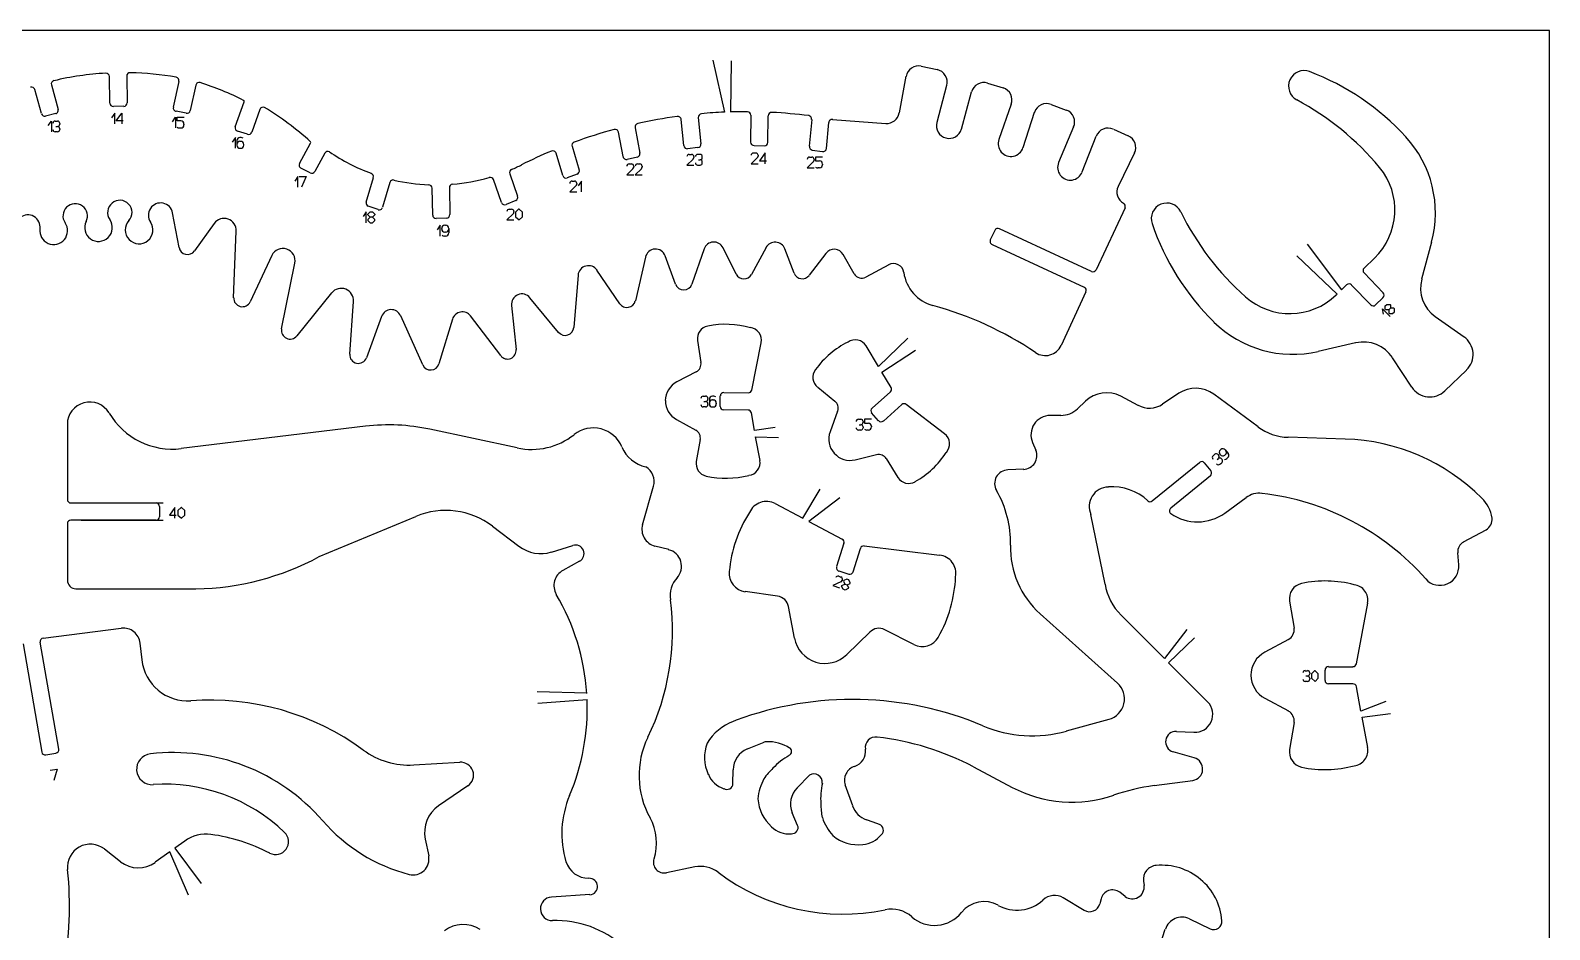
# Model space of a CAD drawing. Extents: x 10768 to 11056, y 562 to 791.
# Drawn here: x 10906.9 to 11056.1, y 703 to 791.3 of the extents above; entities that cross this region are included whole.
import ezdxf

# ---------------------------------------------------------------- set-up
doc = ezdxf.new("R2010")
doc.units = 0
doc.layers.add('CYAN', color=4, linetype='CONTINUOUS')

msp = doc.modelspace()

# ---------------------------------------------------------------- linework, layer by layer
at = {"layer": 'CYAN'}
for p, q in [((11056.1, 791.31), (10767.86, 791.31)), ((11056.1, 562.41), (11056.1, 791.31)), ((10973.96, 788.38), (10975.08, 783.27)), ((10975.75, 788.33), (10975.68, 783.29)), ((10994.41, 787.8), (10995.97, 787.46)), ((10914.75, 784.17), (10914.7, 786.78)), ((10916.4, 786.81), (10916.45, 784.2)), ((10920.98, 783.78), (10921.54, 786.3)), ((10992.26, 783.2), (10992.92, 786.8)), ((11000.92, 786.14), (11002.45, 785.66)), ((10908.03, 783.13), (10907.37, 785.49)), ((10909, 785.95), (10909.67, 783.55)), ((10923.19, 785.93), (10922.64, 783.43)), ((10996.9, 785.91), (10995.94, 782.26)), ((10998.36, 781.62), (10999.35, 785.27)), ((10909.43, 783.13), (10908.44, 782.89)), ((10915.22, 783.18), (10914.92, 782.73)), ((10916.11, 783.85), (10915.09, 783.84)), ((10915.22, 782.12), (10915.22, 783.18)), ((10915.38, 782.42), (10915.91, 783.18)), ((10915.91, 783.18), (10915.91, 782.12)), ((10922.25, 783.17), (10921.25, 783.37)), ((10927.06, 781.84), (10927.93, 784.3)), ((10929.47, 783.54), (10928.68, 781.32)), ((11003.25, 784.05), (11002.02, 780.6)), ((11004.4, 779.79), (11005.53, 783.26)), ((11007.16, 784.04), (11008.65, 783.48)), ((10908.69, 781.95), (10909, 782.4)), ((10909, 782.4), (10909, 781.34)), ((10909.38, 782.4), (10909.6, 782.4)), ((10909.45, 781.87), (10909.6, 781.87)), ((10909.83, 782.17), (10909.83, 782.1)), ((10909.83, 781.64), (10909.83, 781.57)), ((10916.06, 782.42), (10915.38, 782.42)), ((10920.89, 782.34), (10921.19, 782.79)), ((10921.19, 782.79), (10921.19, 781.73)), ((10921.34, 782.41), (10921.34, 782.79)), ((10921.34, 782.79), (10922.03, 782.79)), ((10921.72, 782.41), (10921.34, 782.41)), ((10921.57, 781.73), (10921.72, 781.73)), ((10922.03, 782.03), (10922.03, 782.11)), ((10966.31, 781.75), (10966.79, 779.26)), ((10971.1, 779.99), (10970.84, 782.54)), ((10972.52, 782.75), (10972.78, 780.16)), ((10977.68, 782.97), (10977.66, 780.33)), ((10979.36, 780.3), (10979.37, 782.91)), ((10983.65, 782.56), (10983.42, 779.92)), ((10985.1, 779.71), (10985.32, 782.27)), ((10985.71, 782.57), (10990.94, 782.17)), ((11009.37, 781.82), (11007.89, 778.34)), ((10909.6, 781.34), (10909.38, 781.34)), ((10927.07, 780.79), (10926.76, 780.33)), ((10927.07, 779.73), (10927.07, 780.79)), ((10927.22, 780.48), (10927.22, 780.03)), ((10928.26, 781.1), (10927.29, 781.4)), ((10927.64, 780.79), (10927.52, 780.79)), ((10927.6, 780.41), (10927.52, 780.41)), ((10933.37, 778.24), (10934.46, 780.24)), ((10965.13, 778.91), (10964.67, 781.31)), ((11010.21, 777.4), (11011.59, 780.92)), ((11013.27, 781.6), (11014.72, 780.96)), ((10927.52, 779.73), (10927.6, 779.73)), ((10927.9, 780.03), (10927.9, 780.11)), ((10935.85, 779.25), (10934.87, 777.45)), ((10959.22, 777.04), (10958.56, 779.24)), ((10960.13, 779.92), (10960.83, 777.59)), ((10966.54, 778.86), (10965.54, 778.64)), ((10972, 778.66), (10971.4, 778.07)), ((10972.47, 779.79), (10971.47, 779.68)), ((10971.62, 779.13), (10971.86, 779.13)), ((10972.08, 778.91), (10972.08, 778.83)), ((10972.69, 779.13), (10972.45, 779.13)), ((10972.91, 778.83), (10972.91, 778.91)), ((10978.3, 778.79), (10977.71, 778.21)), ((10977.93, 779.27), (10978.17, 779.27)), ((10978, 780), (10979.02, 779.97)), ((10978.39, 779.04), (10978.39, 778.96)), ((10979.07, 779.27), (10978.54, 778.51)), ((10979.07, 778.21), (10979.07, 779.27)), ((10983.44, 778.86), (10983.66, 778.86)), ((10983.71, 779.55), (10984.71, 779.4)), ((10983.88, 778.64), (10983.88, 778.56)), ((10984.71, 778.86), (10984.04, 778.86)), ((10984.04, 778.86), (10984.04, 778.48)), ((11015.33, 779.27), (11013.74, 775.98)), ((10934.42, 777.31), (10933.51, 777.77)), ((10954, 777.22), (10954.78, 775.03)), ((10960.62, 777.18), (10959.66, 776.82)), ((10966.1, 777.71), (10965.5, 777.13)), ((10965.72, 778.19), (10965.95, 778.19)), ((10966.18, 777.96), (10966.18, 777.89)), ((10966.93, 777.71), (10966.33, 777.13)), ((10966.56, 778.19), (10966.78, 778.19)), ((10967.01, 777.96), (10967.01, 777.89)), ((10971.4, 778.07), (10972.08, 778.07)), ((10972.45, 778.07), (10972.69, 778.07)), ((10972.54, 778.6), (10972.69, 778.6)), ((10972.91, 778.3), (10972.91, 778.37)), ((10977.71, 778.21), (10978.39, 778.21)), ((10978.54, 778.51), (10979.22, 778.51)), ((10983.81, 778.39), (10983.2, 777.8)), ((10983.2, 777.8), (10983.88, 777.8)), ((10984.04, 778.48), (10984.43, 778.48)), ((10984.43, 777.8), (10984.27, 777.8)), ((10984.71, 778.18), (10984.71, 778.11)), ((10933.19, 776.96), (10932.89, 776.51)), ((10933.19, 775.9), (10933.19, 776.96)), ((10933.34, 776.96), (10934.03, 776.96)), ((10934.03, 776.96), (10933.57, 775.9)), ((10939.9, 774.45), (10940.62, 776.86)), ((10942.24, 776.37), (10941.51, 773.93)), ((10946.44, 773.17), (10946.38, 775.82)), ((10948.08, 775.85), (10948.13, 773.22)), ((10953.2, 774.39), (10952.4, 776.65)), ((10960.51, 776.03), (10959.9, 775.45)), ((10960.13, 776.51), (10960.36, 776.51)), ((10960.59, 776.28), (10960.59, 776.21)), ((10961.04, 776.51), (10960.74, 776.05)), ((10961.04, 775.45), (10961.04, 776.51)), ((10965.5, 777.13), (10966.18, 777.13)), ((10966.33, 777.13), (10967.01, 777.13)), ((10954.59, 774.6), (10953.66, 774.2)), ((10959.9, 775.45), (10960.59, 775.45)), ((10921.54, 769.99), (10920.91, 773.38)), ((10939.92, 773.48), (10939.61, 773.03)), ((10939.92, 772.42), (10939.92, 773.48)), ((10940.07, 773.25), (10940.29, 773.48)), ((10940.07, 773.18), (10940.07, 773.25)), ((10940.29, 772.95), (10940.07, 773.18)), ((10940.29, 772.95), (10940.07, 772.72)), ((10940.07, 772.72), (10940.07, 772.65)), ((10941.08, 773.7), (10940.12, 774.03)), ((10940.29, 773.48), (10940.52, 773.48)), ((10940.52, 772.95), (10940.29, 772.95)), ((10940.52, 773.48), (10940.75, 773.25)), ((10940.75, 773.18), (10940.52, 772.95)), ((10940.75, 772.72), (10940.52, 772.95)), ((10940.75, 773.25), (10940.75, 773.18)), ((10940.75, 772.65), (10940.75, 772.72)), ((10947.8, 772.87), (10946.79, 772.84)), ((10954.33, 773.28), (10953.73, 772.69)), ((10953.73, 772.69), (10954.41, 772.69)), ((10953.96, 773.75), (10954.19, 773.75)), ((10954.41, 773.52), (10954.41, 773.45)), ((10954.87, 773.75), (10954.56, 773.45)), ((10954.56, 773.45), (10954.56, 772.99)), ((10954.56, 772.99), (10954.94, 772.69)), ((10954.94, 773.75), (10954.87, 773.75)), ((10955.25, 773.45), (10954.94, 773.75)), ((10954.94, 772.69), (10955.25, 772.99)), ((10955.25, 772.99), (10955.25, 773.45)), ((11014.42, 773.89), (11011.57, 767.79)), ((10924.99, 772.34), (10923.06, 769.65)), ((10926.9, 765.05), (10927.16, 771.59)), ((10940.07, 772.65), (10940.29, 772.42)), ((10940.29, 772.42), (10940.52, 772.42)), ((10940.52, 772.42), (10940.75, 772.65)), ((10947.18, 772.17), (10946.88, 771.71)), ((10947.18, 771.11), (10947.18, 772.17)), ((10947.33, 771.79), (10947.33, 771.86)), ((10947.63, 772.17), (10947.71, 772.17)), ((10947.71, 771.48), (10947.63, 771.48)), ((10948.01, 771.86), (10948.01, 771.41)), ((11001.62, 771.66), (11001.19, 770.74)), ((11011.13, 767.62), (11002.08, 771.83)), ((10947.71, 771.11), (10947.6, 771.11)), ((10973.08, 769.84), (10971.89, 766.39)), ((10976.24, 767.37), (10974.95, 769.96)), ((10979.17, 769.97), (10977.74, 767.34)), ((10981.93, 767.46), (10981.02, 769.85)), ((11001.36, 770.29), (11010.42, 766.09)), ((11032.3, 770.3), (11035.66, 765.82)), ((11044.51, 770.52), (11043.54, 766.86)), ((10930.64, 769.19), (10928.52, 764.66)), ((10931.61, 762), (10932.91, 768.44)), ((10967.33, 769.04), (10966.34, 764.75)), ((10970.28, 766.38), (10969.28, 769.16)), ((10985.05, 769.41), (10983.39, 767.25)), ((10987.83, 767.4), (10986.75, 769.3)), ((10991.21, 768.28), (10988.97, 767.07)), ((11035.23, 765.41), (11031.29, 769.18)), ((11037.88, 767.96), (11038.9, 768.94)), ((10960.71, 767.26), (10960.3, 762.12)), ((10964.81, 764.46), (10962.57, 767.75)), ((11039.76, 765.53), (11037.88, 767.48)), ((10936.52, 765.53), (10933.1, 761.3)), ((11010.57, 765.63), (11008.13, 760.36)), ((11035.15, 765.33), (11035.23, 765.41)), ((11035.66, 765.82), (11036.17, 766.31)), ((11036.66, 766.3), (11038.54, 764.35)), ((10938.29, 759.5), (10938.66, 764.68)), ((10954.19, 764.3), (10954.64, 759.97)), ((10958.8, 761.65), (10955.99, 765.05)), ((11039.01, 764.34), (11039.74, 765.05)), ((11039.79, 763.44), (11039.68, 763.97)), ((11039.68, 763.97), (11040.44, 763.22)), ((11039.95, 764.24), (11040.12, 764.4)), ((11039.95, 763.92), (11039.95, 764.24)), ((11040, 763.86), (11039.95, 763.92)), ((11040.32, 763.86), (11040, 763.86)), ((11040.12, 764.4), (11040.44, 764.4)), ((11040.49, 764.02), (11040.32, 763.86)), ((11040.32, 763.86), (11040.32, 763.54)), ((11040.44, 764.4), (11040.49, 764.34)), ((11040.49, 764.34), (11040.49, 764.02)), ((11040.81, 764.02), (11040.49, 764.02)), ((11040.86, 763.97), (11040.81, 764.02)), ((11040.86, 763.65), (11040.86, 763.97)), ((10941.42, 763.21), (10939.93, 759.15)), ((10945.47, 758.45), (10943.3, 763.28)), ((10948.37, 762.93), (10947.06, 758.56)), ((10953.12, 759.37), (10950.16, 763.26)), ((11040.32, 763.54), (11040.37, 763.49)), ((11040.37, 763.49), (11040.69, 763.49)), ((11040.69, 763.49), (11040.86, 763.65)), ((11044.86, 763.2), (11047.7, 761.22)), ((10972.44, 760.85), (10972.78, 758.69)), ((10993.1, 761.08), (10990.22, 758.28)), ((10977.76, 755.98), (10978.7, 760.63)), ((10990.22, 758.28), (10989, 760.31)), ((10990.54, 757.75), (10993.84, 759.9)), ((11037.06, 760.62), (11033.38, 759.77)), ((10972.32, 757.78), (10970.41, 756.78)), ((10991.44, 756.24), (10990.54, 757.75)), ((11041.63, 757.71), (11040.68, 759.16)), ((11047.95, 757.95), (11045.81, 755.9)), ((10984.24, 756.27), (10985.93, 754.9)), ((11042.56, 756.27), (11041.63, 757.71)), ((10973, 755.38), (10973.22, 755.38)), ((10973.07, 754.85), (10973.22, 754.85)), ((10973.46, 755.16), (10973.46, 755.08)), ((10973.61, 755.08), (10973.61, 754.63)), ((10974.03, 755.38), (10973.92, 755.38)), ((10973.98, 755.01), (10973.92, 755.01)), ((10974.66, 754.38), (10974.68, 755.4)), ((10975.02, 755.73), (10977.43, 755.71)), ((10989.58, 754.21), (10991.38, 755.81)), ((11010.52, 754.89), (11009.74, 754.15)), ((11015.69, 754.48), (11014, 755.38)), ((11019.69, 755.66), (11018.1, 754.6)), ((11027.48, 752.37), (11023.13, 755.58)), ((10973.22, 754.32), (10973, 754.32)), ((10973.46, 754.63), (10973.46, 754.55)), ((10973.92, 754.32), (10973.98, 754.32)), ((10974.29, 754.63), (10974.29, 754.7)), ((10977.41, 754.01), (10975, 754.04)), ((10978.05, 752), (10977.73, 753.73)), ((10986.2, 753.91), (10985.46, 751.89)), ((10990.22, 752.97), (10989.54, 753.73)), ((10992.49, 754.55), (10990.7, 752.94)), ((10996.7, 751.67), (10992.94, 754.56)), ((11008.11, 753.49), (11007.08, 753.48)), ((10910.57, 752.61), (10910.57, 745.23)), ((10939.84, 752.42), (10921.76, 750.23)), ((10954.74, 750.3), (10946.16, 752.14)), ((10970.37, 753.09), (10972.27, 752.05)), ((10980.05, 752.29), (10978.05, 752)), ((10988.24, 753.11), (10988.48, 753.11)), ((10988.48, 752.05), (10988.24, 752.05)), ((10988.32, 752.58), (10988.48, 752.58)), ((10988.7, 752.89), (10988.7, 752.81)), ((10988.7, 752.36), (10988.7, 752.28)), ((10989.53, 753.11), (10988.85, 753.11)), ((10988.85, 753.11), (10988.85, 752.73)), ((10988.85, 752.73), (10989.22, 752.73)), ((10989.22, 752.05), (10989.07, 752.05)), ((10989.53, 752.43), (10989.53, 752.36)), ((10972.71, 751.13), (10972.32, 748.97)), ((10978.58, 749.06), (10978.15, 751.4)), ((10978.15, 751.4), (10980.38, 751.32)), ((11005.33, 750.83), (11005.65, 750.07)), ((11036.02, 751.17), (11030.44, 751.34)), ((10987.92, 749.13), (10990.02, 749.64)), ((10990.97, 749.25), (10992.12, 747.4)), ((11017.08, 745.1), (11021.73, 748.88)), ((11022.2, 748.83), (11022.85, 748.05)), ((11023.24, 749.67), (11023.07, 749.53)), ((11023.46, 749.17), (11023.58, 749.26)), ((11023.61, 749.58), (11023.56, 749.64)), ((11023.78, 749.62), (11023.73, 749.68)), ((11023.73, 748.71), (11023.91, 748.85)), ((11023.78, 750.1), (11023.83, 750.15)), ((11023.95, 749.17), (11023.9, 749.23)), ((11024.25, 749.62), (11024.2, 749.57)), ((11024.25, 750.1), (11024.54, 749.75)), ((11024.49, 749.33), (11024.41, 749.26)), ((11004.47, 748.2), (11002.91, 748.14)), ((11022.8, 747.57), (11018.9, 744.39)), ((10967.05, 742.76), (10968.12, 746.54)), ((10982.78, 743.39), (10984.49, 746.26)), ((10910.91, 744.89), (10919.28, 744.89)), ((10911.92, 744.89), (10919.98, 744.89)), ((10919.62, 744.55), (10919.62, 743.54)), ((10921.12, 744.45), (10920.59, 743.69)), ((10921.12, 743.39), (10921.12, 744.45)), ((10921.73, 744.45), (10921.42, 744.14)), ((10921.79, 744.45), (10921.73, 744.45)), ((10922.1, 744.14), (10921.79, 744.45)), ((10980.07, 744.83), (10982.78, 743.39)), ((10986.41, 745.39), (10983.36, 743.08)), ((11024.2, 743.9), (11026.31, 745.43)), ((10910.57, 742.86), (10910.57, 737.31)), ((10919.28, 743.2), (10910.91, 743.2)), ((10911.92, 743.2), (10919.98, 743.2)), ((10920.59, 743.69), (10921.27, 743.69)), ((10921.42, 744.14), (10921.42, 743.69)), ((10921.42, 743.69), (10921.79, 743.39)), ((10921.79, 743.39), (10922.1, 743.69)), ((10922.1, 743.69), (10922.1, 744.14)), ((10935.31, 739.62), (10944.79, 743.57)), ((10983.36, 743.08), (10986.65, 741.34)), ((11012.45, 736.92), (11011.06, 743.77)), ((10952.3, 742.61), (10954.91, 740.64)), ((11047.65, 741.06), (11049.86, 742.26)), ((10958.11, 740.07), (10960.2, 740.72)), ((10969.61, 740.31), (10968.25, 740.66)), ((10986.82, 740.94), (10986.09, 738.64)), ((10987.71, 738.13), (10988.43, 740.43)), ((10988.8, 740.67), (10996.2, 739.78)), ((11047.18, 738.81), (11047.08, 740.01)), ((10960.86, 739.16), (10959.22, 738.27)), ((10986.5, 737.13), (10985.73, 736.78)), ((10986.31, 737.7), (10986.52, 737.62)), ((10986.32, 738.21), (10987.29, 737.91)), ((10986.62, 736.78), (10986.91, 736.92)), ((10986.66, 737.33), (10986.63, 737.26)), ((10986.8, 737.28), (10986.78, 737.21)), ((10986.78, 737.21), (10986.91, 736.92)), ((10987.09, 737.41), (10986.8, 737.28)), ((10986.91, 736.92), (10987.12, 736.84)), ((10987.31, 737.34), (10987.09, 737.41)), ((10987.12, 736.84), (10987.42, 736.97)), ((10987.44, 737.05), (10987.31, 737.34)), ((10987.42, 736.97), (10987.44, 737.05)), ((10911.42, 736.47), (10923.2, 736.47)), ((10980.29, 735.74), (10977.12, 736.18)), ((10985.73, 736.78), (10986.38, 736.55)), ((10986.59, 736.71), (10986.62, 736.78)), ((10986.73, 736.42), (10986.59, 736.71)), ((10986.94, 736.34), (10986.73, 736.42)), ((10987.24, 736.48), (10986.94, 736.34)), ((10987.12, 736.84), (10987.26, 736.55)), ((10987.26, 736.55), (10987.24, 736.48)), ((10981.96, 731.61), (10981.37, 734.71)), ((11006.08, 734.01), (11013.67, 727.19)), ((11030.57, 735.24), (11031.01, 732.6)), ((11037.13, 729.09), (11038.24, 735.05)), ((10908.19, 731.62), (10915.87, 732.58)), ((10993.68, 730.99), (10990.83, 732.44)), ((11018.28, 729.61), (11014.03, 733.86)), ((11020.49, 732.46), (11018.28, 729.61)), ((10906.22, 731.05), (10908.06, 720.42)), ((10909.73, 720.71), (10907.9, 731.23)), ((10917.7, 731.13), (10917.8, 730.3)), ((10989.35, 732.21), (10987.1, 730)), ((11018.7, 729.18), (11021.25, 731.66)), ((11030.45, 731.47), (11028.13, 730.23)), ((10917.8, 730.3), (10917.89, 729.47)), ((11022.52, 725.35), (11018.7, 729.18)), ((11032.1, 728.42), (11032.34, 728.42)), ((11032.56, 728.2), (11032.56, 728.12)), ((11033.01, 728.42), (11032.71, 728.12)), ((11032.71, 728.12), (11032.71, 727.67)), ((11033.08, 728.42), (11033.01, 728.42)), ((11033.39, 728.12), (11033.08, 728.42)), ((11033.39, 727.67), (11033.39, 728.12)), ((11034.05, 727.46), (11034.05, 728.48)), ((11034.39, 728.81), (11036.79, 728.81)), ((11032.34, 727.37), (11032.1, 727.37)), ((11032.18, 727.9), (11032.34, 727.9)), ((11032.56, 727.67), (11032.56, 727.59)), ((11032.71, 727.67), (11033.08, 727.37)), ((11033.08, 727.37), (11033.39, 727.67)), ((11036.79, 727.12), (11034.39, 727.12)), ((11037.58, 724.45), (11037.13, 726.84)), ((10961.57, 726.2), (10956.7, 726.33)), ((10956.77, 725.24), (10961.6, 725.6)), ((11028.13, 725.71), (11030.45, 724.46)), ((11040.03, 725.39), (11037.58, 724.45)), ((11012.83, 723.64), (11008.65, 722.48)), ((11037.69, 723.86), (11040.49, 724.22)), ((11038.24, 720.88), (11037.69, 723.86)), ((11019.47, 722.46), (11021.18, 722.37)), ((11031.01, 723.34), (11030.57, 720.69)), ((10977.34, 720.74), (10978.97, 721.39)), ((11021.22, 719.85), (11019.13, 720.45)), ((10908.45, 720.15), (10909.45, 720.32)), ((10944.58, 719.16), (10949.1, 719.43)), ((10999.53, 718.97), (11003.35, 716.95)), ((10908.9, 718.65), (10909.58, 718.73)), ((10909.58, 718.73), (10909.26, 717.62)), ((10975.91, 717.33), (10975.93, 718.67)), ((10982.22, 716.92), (10983.44, 718.17)), ((11017.27, 717.13), (11021.07, 717.64)), ((10949.9, 717.12), (10947.02, 715.13)), ((10987.68, 715.14), (10986.95, 717.2)), ((10982.27, 713.22), (10981.75, 714.46)), ((10989.68, 713.54), (10989.04, 713.77)), ((10990.31, 713.32), (10989.68, 713.54)), ((10922.09, 711.68), (10921.14, 710.99)), ((10945.71, 711.88), (10946.05, 710.23)), ((10915.8, 709.66), (10914.21, 710.9)), ((10920.64, 710.64), (10919.19, 709.6)), ((10922.45, 706.37), (10920.64, 710.64)), ((10921.14, 710.99), (10923.71, 707.5)), ((10972.17, 709.14), (10969.39, 708.57)), ((11016.24, 707.74), (11016.29, 707.33)), ((10961.88, 706.42), (10958.1, 706.18)), ((11010.4, 704.88), (11008.35, 706.1)), ((11012.07, 706.02), (11011.93, 705.51)), ((11014.42, 706.25), (11013.9, 706.65)), ((11017.86, 701.5), (11018.37, 703.04)), ((11020.73, 704.04), (11022.78, 703.06))]:
    msp.add_line(p, q, dxfattribs=at)
for centre, radius, start, end in [((10994.15, 786.58), 1.24, 77.6516, 170.0286), ((10909.33, 786.04), 0.339, 103.339, 195.146), ((10916.09, 757.44), 29.72, 93.3687, 103.3026), ((10914.36, 786.77), 0.339, 0.8292, 92.8311), ((10916.73, 786.82), 0.333, 86.9724, 181.0568), ((10916.09, 757.45), 29.71, 79.9802, 88.7393), ((10921.2, 786.37), 0.339, 348.4343, 79.6124), ((10923.52, 785.86), 0.34, 75.3672, 167.381), ((10914.5, 757.91), 29.71, 63.2334, 72.1393), ((10995.7, 786.24), 1.25, 344.6236, 77.5065), ((11000.55, 784.95), 1.24, 72.5426, 165.221), ((11032, 785.83), 1.53, 69.3681, 241.9553), ((11023.84, 764.23), 24.61, 42.4787, 69.3205), ((10907.04, 785.4), 0.34, 15.6189, 107.699), ((11002.07, 784.47), 1.25, 340.1972, 72.3063), ((10908.36, 783.22), 0.342, 196.1909, 283.2987), ((10909.35, 783.46), 0.335, 283.7378, 16.1257), ((10915.09, 784.18), 0.339, 181.1513, 270.0075), ((10916.1, 784.19), 0.345, 270.988, 0.1461), ((10921.31, 783.7), 0.341, 167.7738, 258.6089), ((10922.31, 783.51), 0.34, 259.3865, 347.5366), ((10927.83, 784.34), 0.112, 341.6714, 63.1568), ((10929.79, 783.43), 0.339, 68.3031, 160.7496), ((10914.48, 758.35), 29.72, 47.8241, 58.7185), ((10972.86, 782.78), 0.341, 95.7113, 185.7095), ((10977.19, 734.04), 49.28, 92.454, 95.0794), ((10977.19, 734.04), 49.28, 89.8285, 91.7526), ((10977.34, 782.97), 0.339, 0.0008, 90.0008), ((10979.71, 782.91), 0.339, 87.1709, 180.0341), ((10977.19, 734.02), 49.3, 82.809, 87.0435), ((10991.02, 783.42), 1.25, 265.9731, 349.8074), ((11006.72, 782.87), 1.25, 69.3469, 161.8572), ((11008.22, 782.31), 1.25, 336.9439, 69.453), ((11018.49, 760.53), 27.15, 39.6359, 61.9013), ((10909.38, 782.17), 0.227, 90.0013, 180.0013), ((10909.6, 782.17), 0.227, 0, 90), ((10909.6, 782.1), 0.227, 269.9987, 359.9987), ((10909.6, 781.64), 0.227, 0.0013, 90.0013), ((10921.55, 782.04), 0.313, 228.8968, 273.9778), ((10921.72, 782.11), 0.303, 359.8391, 89.8391), ((10921.72, 782.03), 0.303, 270.1609, 0.1609), ((10927.38, 781.73), 0.339, 161.0034, 253.7206), ((10966.64, 781.82), 0.338, 102.2718, 191.1469), ((10977.23, 734.14), 49.18, 97.9191, 102.5188), ((10970.5, 782.51), 0.343, 5.8024, 98.1024), ((10983.31, 782.6), 0.336, 354.0681, 82.0829), ((10985.66, 782.24), 0.336, 80.5927, 175.5011), ((10997.15, 781.95), 1.25, 165.3734, 344.8635), ((11012.75, 780.46), 1.25, 65.93, 158.4686), ((10909.38, 781.57), 0.227, 180, 270), ((10909.6, 781.57), 0.227, 269.9987, 359.9987), ((10927.52, 780.48), 0.303, 90.16, 180.1619), ((10927.52, 780.11), 0.302, 90, 180), ((10927.6, 780.1), 0.303, 0.159, 90.1609), ((10927.65, 780.49), 0.295, 47.7816, 92.6198), ((10928.36, 781.43), 0.338, 253.2586, 341.3509), ((10934.36, 780.29), 0.112, 333.1819, 49.4379), ((10960.45, 780.01), 0.336, 110.4572, 197.1652), ((10977.19, 734.07), 49.24, 105.2379, 110.0155), ((10964.34, 781.25), 0.337, 11.015, 106.0518), ((10972.44, 780.13), 0.338, 275.3249, 5.3249), ((10978, 780.34), 0.344, 180.8587, 269.1413), ((10979.02, 780.3), 0.334, 269.138, 359.9955), ((11003.21, 780.18), 1.25, 160.4872, 341.6638), ((11014.22, 779.82), 1.25, 333.6526, 65.945), ((11033.82, 773.39), 11.07, 344.9404, 42.3564), ((10927.52, 780.03), 0.302, 180, 270), ((10927.6, 780.03), 0.303, 269.84, 359.84), ((10936.15, 779.09), 0.337, 64.3768, 151.0319), ((10946.83, 794.79), 18.66, 235.6234, 249.876), ((10977.17, 734.07), 49.23, 112.788, 116.539), ((10958.24, 779.14), 0.338, 16.3056, 113.3137), ((10965.47, 778.97), 0.341, 191.3323, 282.2849), ((10966.45, 779.2), 0.341, 283.6217, 11.0552), ((10971.44, 780.02), 0.341, 185.7104, 275.7104), ((10971.63, 778.91), 0.224, 90.8678, 180.8678), ((10971.86, 778.91), 0.224, 359.1322, 89.1322), ((10971.85, 778.84), 0.229, 309.032, 358.2911), ((10972.46, 778.91), 0.224, 90.8678, 180.8678), ((10972.69, 778.91), 0.224, 359.1322, 89.1322), ((10972.69, 778.83), 0.224, 270.869, 0.8691), ((10977.93, 779.04), 0.224, 90.8678, 180.8678), ((10978.17, 779.04), 0.224, 359.1322, 89.1322), ((10978.16, 778.97), 0.231, 309.2767, 358.4925), ((10983.44, 778.63), 0.232, 88.7447, 178.7472), ((10983.76, 779.89), 0.336, 173.956, 262.1969), ((10983.66, 778.64), 0.224, 359.1297, 89.1322), ((10984.76, 779.74), 0.341, 261.6368, 355.3768), ((10933.67, 778.08), 0.343, 151.0473, 242.3129), ((10934.57, 777.61), 0.34, 243.2894, 331.3715), ((10940.29, 776.95), 0.336, 343.4034, 70.2927), ((10954.32, 777.34), 0.336, 113.7681, 200.2778), ((10946.8, 794.75), 18.63, 293.3335, 296.7118), ((10960.5, 777.5), 0.341, 290.368, 16.5008), ((10965.72, 777.96), 0.226, 89.7848, 179.7874), ((10965.95, 777.96), 0.226, 0.2126, 90.2152), ((10965.95, 777.89), 0.227, 310.4922, 0.0277), ((10966.55, 777.96), 0.226, 89.7848, 179.7874), ((10966.78, 777.96), 0.226, 0.2126, 90.2152), ((10966.78, 777.89), 0.228, 311.1194, 0.3331), ((10972.46, 778.3), 0.224, 179.1322, 269.1322), ((10972.69, 778.38), 0.224, 359.1322, 89.1322), ((10972.69, 778.3), 0.224, 270.8678, 0.8678), ((10983.66, 778.55), 0.222, 313.8186, 3.3575), ((10984.25, 778.13), 0.325, 229.6401, 274.7224), ((10984.42, 778.19), 0.296, 358.5228, 88.5228), ((10984.42, 778.1), 0.296, 271.4772, 1.4772), ((11009.05, 777.85), 1.25, 157.177, 338.6444), ((11034.34, 773.67), 6.57, 313.9286, 39.5366), ((10942.57, 776.28), 0.337, 76.4977, 163.5626), ((10946.82, 794.79), 18.66, 257.0612, 267.6374), ((10946.04, 775.81), 0.336, 1.447, 88.5548), ((10948.42, 775.86), 0.341, 94.8108, 180.808), ((10946.83, 794.79), 18.66, 274.7815, 286.0373), ((10952.08, 776.54), 0.336, 19.7082, 106.598), ((10959.54, 777.15), 0.344, 197.2644, 290.3029), ((10960.13, 776.28), 0.227, 90, 180), ((10960.36, 776.28), 0.227, 0, 90), ((10960.36, 776.21), 0.227, 310.4159, 359.6749), ((11014.85, 775.43), 1.24, 153.511, 241.8328), ((10911.34, 773.08), 1.2, 333.7244, 214.4533), ((10915.72, 773.42), 1.2, 318.1639, 215.3216), ((10919.73, 773.16), 1.2, 10.5782, 214.4068), ((10940.23, 774.35), 0.338, 163.1186, 251.3044), ((10953.52, 774.51), 0.34, 199.45, 293.6926), ((10954.46, 774.92), 0.342, 293.6763, 18.8251), ((11014.1, 774.03), 0.343, 336.3162, 61.8712), ((11018.52, 772.82), 1.53, 26.1201, 198.7271), ((10906.7, 771.99), 1.2, 351.9564, 128.9207), ((10913.63, 771.94), 1.36, 153.5208, 35.3279), ((10925.96, 771.64), 1.2, 357.8228, 144.319), ((10941.19, 774.02), 0.34, 251.4127, 343.4944), ((10946.78, 773.18), 0.339, 180.8485, 271.7085), ((10947.79, 773.21), 0.339, 271.7286, 0.8687), ((10953.96, 773.52), 0.227, 90.0013, 180.0013), ((10954.19, 773.52), 0.227, 359.9987, 89.9987), ((10954.19, 773.45), 0.227, 310.4149, 359.6759), ((11044.25, 785.43), 27.13, 206.1061, 228.375), ((10909.23, 771.63), 1.36, 172.0827, 34.5351), ((10917.62, 771.71), 1.36, 137.9228, 34.7711), ((10947.63, 771.86), 0.303, 90.16, 180.16), ((10947.63, 771.79), 0.303, 179.84, 269.84), ((10947.58, 771.42), 0.313, 229.374, 274.017), ((10947.71, 771.86), 0.304, 0.0009, 90.0009), ((10947.71, 771.79), 0.304, 269.9991, 359.9991), ((10947.71, 771.41), 0.303, 269.8381, 359.84), ((11001.93, 771.52), 0.342, 64.3225, 154.8252), ((11040.37, 780.22), 24.59, 198.7076, 225.5465), ((10922.37, 770.14), 0.846, 190.3929, 324.4683), ((10931.73, 768.68), 1.2, 348.6883, 154.8792), ((10968.32, 768.81), 1.02, 19.9126, 167.0722), ((10974.04, 769.51), 1.01, 26.3668, 160.9157), ((10980.06, 769.49), 1.02, 20.912, 151.4252), ((10985.86, 768.79), 1.02, 29.7074, 142.6266), ((11001.5, 770.6), 0.34, 155.4735, 245.7338), ((10961.73, 767.18), 1.02, 34.1337, 175.5077), ((10991.69, 767.38), 1.02, 7.9078, 118.2346), ((10977, 767.75), 0.852, 206.5855, 331.3546), ((10982.72, 767.76), 0.845, 201.0767, 322.5139), ((10988.57, 767.82), 0.847, 209.6489, 298.2112), ((10996.56, 768.06), 3.9, 187.8905, 254.8973), ((11011.27, 767.93), 0.335, 245.7758, 335.1405), ((11038.12, 767.72), 0.339, 135, 225), ((11046.82, 765.98), 3.39, 164.9322, 234.8292), ((10937.46, 764.77), 1.2, 356.0254, 140.9217), ((10955.2, 764.4), 1.02, 39.6443, 185.8099), ((10971.09, 766.67), 0.854, 199.8527, 340.9917), ((11010.27, 765.78), 0.339, 333.7574, 63.4986), ((11030.59, 770.05), 6.56, 228.3639, 313.9886), ((11036.41, 766.06), 0.348, 44.0126, 134.0114), ((11039.51, 765.3), 0.34, 312.9775, 42.9763), ((10927.75, 765.02), 0.85, 177.7187, 334.7181), ((10942.37, 762.87), 1.01, 23.9541, 160.1734), ((10965.51, 764.94), 0.848, 214.4383, 346.9544), ((10986.66, 731.57), 33.9, 55.9569, 74.7978), ((11038.78, 764.58), 0.336, 223.9767, 313.9767), ((10949.35, 762.64), 1.02, 37.2281, 163.5443), ((10973.68, 761.04), 1.25, 100.895, 188.6806), ((10975.22, 753.48), 8.96, 74.3911, 101.4354), ((11030.9, 770.57), 11.08, 225.529, 282.9439), ((10932.44, 761.83), 0.846, 168.4423, 321.017), ((10959.45, 762.2), 0.846, 219.8844, 355.0608), ((10977.47, 760.88), 1.25, 348.8115, 82.7583), ((10987.93, 759.68), 1.24, 30.8206, 124.8858), ((11046.47, 759.48), 2.12, 313.9946, 54.9118), ((10939.14, 759.45), 0.847, 176.2259, 339.7226), ((10953.79, 759.88), 0.849, 217.378, 5.7384), ((10991.26, 752.68), 8.98, 116.713, 143.7513), ((11006.59, 761.07), 1.7, 235.9725, 334.977), ((11037.83, 757.31), 3.4, 33.0483, 102.9782), ((10946.24, 758.8), 0.849, 204.4139, 343.4088), ((10971.92, 758.55), 0.873, 297.596, 9.018), ((10985.02, 757.24), 1.25, 143.4268, 231.2138), ((10971.37, 754.93), 2.09, 117.6442, 179.544), ((11044.34, 757.43), 2.12, 213.0578, 313.9868), ((10912.77, 752.61), 2.2, 30.5624, 179.9919), ((10971.38, 754.92), 2.09, 179.3331, 241.2769), ((10973, 755.16), 0.224, 90.8678, 180.8678), ((10973.23, 755.15), 0.232, 1.2553, 91.2528), ((10973.23, 755.09), 0.232, 268.7472, 358.7472), ((10973.23, 754.62), 0.232, 1.2553, 91.2528), ((10973.91, 755.08), 0.304, 89.8409, 179.839), ((10973.91, 754.7), 0.304, 89.8409, 179.839), ((10973.98, 754.7), 0.304, 0.161, 90.1591), ((10974.04, 755.1), 0.283, 46.8624, 92.0261), ((10975.02, 755.4), 0.337, 89.7105, 179.7122), ((10977.43, 756.05), 0.341, 269.1753, 348.4942), ((10985.38, 754.22), 0.874, 339.717, 51.1275), ((10991.15, 756.07), 0.34, 311.4271, 30.5348), ((11012.6, 752.73), 2.99, 62.1325, 133.9162), ((11021.35, 753.16), 3, 53.5304, 123.5349), ((10920.89, 757.4), 7.22, 210.5716, 276.9142), ((10973, 754.55), 0.224, 179.1322, 269.1322), ((10973.23, 754.56), 0.232, 268.7472, 358.7447), ((10973.91, 754.63), 0.304, 180.32, 270.32), ((10973.98, 754.63), 0.304, 269.68, 359.68), ((10975, 754.38), 0.341, 179.715, 269.715), ((10977.4, 753.68), 0.334, 9.6653, 88.737), ((10989.8, 753.95), 0.34, 130.8626, 221.0527), ((10992.72, 754.29), 0.347, 52.453, 131.5121), ((11007.09, 751.58), 1.91, 90.2646, 203.1346), ((11008.11, 755.84), 2.35, 270.1587, 313.9575), ((11016.8, 756.57), 2.36, 242.1021, 303.5423), ((10942.14, 733.37), 19.19, 77.9114, 96.9002), ((10962.21, 749.21), 3.05, 22.8187, 128.2732), ((10971.85, 751.28), 0.874, 349.8539, 61.3187), ((10987.42, 751.17), 2.09, 159.9294, 221.8756), ((10988.24, 752.89), 0.224, 90.869, 180.8691), ((10988.24, 752.28), 0.223, 179.346, 269.346), ((10988.47, 752.89), 0.224, 359.1297, 89.1322), ((10988.47, 752.81), 0.224, 270.8678, 0.8678), ((10988.47, 752.36), 0.224, 359.1297, 89.1322), ((10988.47, 752.28), 0.223, 270.6553, 0.6527), ((10989.05, 752.36), 0.305, 228.8605, 273.7386), ((10989.22, 752.43), 0.304, 0.319, 90.3209), ((10989.22, 752.36), 0.304, 269.68, 359.68), ((10990.47, 753.2), 0.336, 221.7288, 311.73), ((11030.6, 756.6), 5.26, 233.4959, 268.2452), ((10956.15, 756.88), 6.73, 257.9029, 308.277), ((10968.05, 751.66), 3.29, 202.7768, 258.1657), ((10995.94, 750.69), 1.25, 318.3392, 52.3291), ((11035.43, 731.42), 19.76, 44.8626, 88.2759), ((10973.55, 748.76), 1.25, 169.9855, 257.8304), ((10977.35, 748.84), 1.24, 276.4026, 10.413), ((10987.43, 751.16), 2.09, 221.6495, 283.5668), ((10990.23, 748.78), 0.878, 32.219, 103.6505), ((10989.36, 754.8), 8.99, 299.6133, 326.6619), ((11004.41, 749.54), 1.35, 272.2504, 22.9953), ((11021.94, 748.62), 0.338, 39.4004, 129.1799), ((11023.21, 749.35), 0.229, 129.1245, 218.7948), ((11023.38, 749.5), 0.228, 38.8244, 129.1582), ((11023.43, 749.44), 0.227, 308.9286, 38.9267), ((11023.72, 749.08), 0.229, 38.9911, 128.9911), ((11023.97, 749.86), 0.303, 128.1846, 218.1858), ((11024.01, 749.81), 0.301, 218.8354, 308.8366), ((11024.02, 749.92), 0.301, 38.811, 128.8609), ((11023.77, 749.03), 0.228, 308.9604, 38.9588), ((11024.19, 749.48), 0.309, 268.5949, 313.477), ((11024.07, 749.86), 0.303, 308.1601, 38.2074), ((11024.3, 749.56), 0.304, 308.3095, 38.0609), ((10966.48, 747), 1.7, 344.3618, 58.4297), ((10975.25, 756.31), 8.99, 257.3801, 284.4219), ((10993.18, 748.06), 1.25, 212.1805, 299.9109), ((11002.96, 746.79), 1.35, 92.0911, 209.9636), ((11022.58, 747.83), 0.339, 308.8155, 39.0389), ((11023.58, 748.88), 0.228, 218.8246, 309.158), ((10992.99, 741.01), 10.18, 358.5791, 30.1488), ((11012.81, 744.55), 1.91, 90.9568, 204.1289), ((11013.18, 741.38), 5.1, 46.9325, 94.5098), ((11027.6, 743.63), 2.22, 83.2306, 125.894), ((11024.9, 720.57), 25.44, 41.5316, 83.2971), ((10910.91, 745.23), 0.339, 180, 270), ((10919.28, 744.55), 0.339, 0, 90), ((10979.21, 743.22), 1.82, 61.7896, 155.7719), ((11016.87, 745.35), 0.331, 229.4896, 309.1371), ((11019.11, 744.12), 0.339, 128.862, 234.73), ((11047.1, 742.9), 3.39, 8.6317, 46.4737), ((10910.91, 742.86), 0.339, 90, 180), ((10919.28, 743.54), 0.339, 270, 0), ((10947.71, 736.56), 7.6, 52.8216, 112.5911), ((10988.63, 736.93), 13.13, 147.5911, 174.6384), ((11021.52, 747.61), 4.58, 235.2843, 305.9276), ((11049.31, 743.27), 1.15, 298.4952, 6.8284), ((10968.68, 742.3), 1.7, 164.1491, 255.4), ((10986.49, 741.04), 0.339, 342.6766, 62.0107), ((10957.06, 743.48), 3.56, 232.8078, 287.1488), ((10960.45, 739.91), 0.849, 298.67, 107.4104), ((10969.18, 738.67), 1.69, 318.077, 75.3085), ((10988.76, 740.33), 0.34, 83.4285, 162.581), ((11011.92, 740.54), 8.76, 178.5911, 228.174), ((11048.17, 740.09), 1.09, 118.0168, 184.2689), ((10922.81, 762.74), 26.28, 270.8453, 298.3874), ((10986.42, 738.53), 0.339, 162.6036, 252.8756), ((10995.99, 737.97), 1.82, 349.4091, 83.3537), ((11045.33, 738.66), 1.86, 221.507, 4.6586), ((10911.42, 737.31), 0.848, 179.9997, 269.9997), ((10960.04, 736.78), 1.7, 118.7739, 210.2719), ((10972.46, 735.74), 2.71, 138.3398, 187.6442), ((10977.37, 737.98), 1.82, 174.3448, 262.1943), ((10986.23, 737.48), 0.227, 69.9452, 159.9452), ((10986.42, 737.34), 0.226, 290.7681, 339.9594), ((10986.45, 737.41), 0.227, 339.9433, 69.9457), ((10987.39, 738.23), 0.338, 252.3803, 342.7407), ((10984.66, 738.18), 13.13, 330.5755, 357.6207), ((11018.05, 737.87), 5.68, 189.6321, 224.9117), ((11032.07, 735.5), 1.52, 101.9493, 189.755), ((11034.06, 726.2), 11.03, 74.9902, 102.0325), ((10939.58, 724.74), 22.04, 3.7779, 30.4736), ((10946.24, 732.32), 23.74, 333.9101, 7.4035), ((10980.12, 734.47), 1.28, 10.716, 82.1417), ((11036.73, 735.34), 1.53, 349.2465, 83.2402), ((10916.08, 730.96), 1.64, 6.1214, 97.1436), ((10990.25, 731.3), 1.28, 63.0317, 134.5006), ((11029.95, 732.42), 1.07, 297.7946, 9.2142), ((10908.23, 731.28), 0.337, 97.4702, 190.0659), ((10984.96, 732.18), 3.05, 190.7103, 252.6386), ((10994.5, 732.61), 1.82, 243.0737, 330.8774), ((10922.36, 729.95), 4.49, 186.0955, 274.2297), ((10984.96, 732.18), 3.05, 252.5296, 314.4932), ((11029.34, 727.97), 2.56, 118.0737, 179.9858), ((11029.34, 727.97), 2.56, 180.0041, 241.9362), ((11032.1, 728.2), 0.224, 90.869, 180.8691), ((11032.33, 728.2), 0.224, 359.1309, 89.131), ((11032.33, 728.12), 0.224, 270.869, 0.8691), ((11034.39, 728.48), 0.339, 90, 180.0017), ((11036.8, 729.16), 0.343, 269.466, 348.5491), ((11012.28, 725.65), 2.08, 285.2634, 47.9146), ((11032.1, 727.59), 0.224, 179.1322, 269.1322), ((11032.33, 727.67), 0.224, 359.1322, 89.1322), ((11032.33, 727.59), 0.224, 270.8678, 0.8678), ((11034.39, 727.46), 0.339, 180, 270), ((11036.8, 726.78), 0.344, 11.2773, 90.3616), ((10924.59, 700.1), 25.44, 53.7783, 94.2915), ((10939.58, 724.74), 22.04, 337.0667, 2.2302), ((10987.65, 692.52), 33.07, 67.1986, 110.1617), ((11021.28, 724.12), 1.75, 266.8327, 44.7713), ((10977.75, 718.69), 5.08, 110.7638, 149.1006), ((10978.59, 717.09), 6.88, 109.8878, 112.6136), ((11029.95, 723.51), 1.07, 350.7858, 62.2054), ((11005.32, 734.56), 12.53, 247.2087, 285.4467), ((11019.42, 721.44), 1.02, 86.8604, 253.9322), ((10909.39, 720.66), 0.344, 278.6487, 8.6487), ((10944.13, 726.77), 7.62, 233.7829, 273.3595), ((10975.23, 718.13), 8.53, 154.0038, 209.1914), ((10977.12, 719.91), 3.99, 159.5991, 204.8378), ((10978.18, 718.65), 2.25, 112.028, 179.4276), ((10979.25, 720.68), 0.767, 92.2829, 111.8035), ((10979.38, 717.53), 3.91, 57.383, 92.382), ((10981.26, 720.48), 0.425, 298.3531, 56.3087), ((10987.42, 720.47), 1.52, 287.197, 9.4101), ((10989.93, 720.88), 1.02, 81.7409, 189.0953), ((10987.16, 695.64), 26.41, 62.0656, 83.6714), ((11032.07, 720.44), 1.52, 170.2782, 258.071), ((11036.73, 720.6), 1.53, 276.7368, 10.723), ((10908.39, 720.48), 0.338, 189.6748, 279.6765), ((10918.89, 718.74), 1.52, 96.4031, 273.8353), ((10920.93, 700.88), 19.5, 41.0304, 96.5096), ((10949.18, 718.16), 1.27, 304.6452, 93.38), ((10984.79, 714.21), 6.77, 119.5051, 136.9262), ((10988.28, 717.67), 1.41, 106.9652, 199.477), ((11020.91, 718.76), 1.13, 277.8677, 74.2419), ((11034.06, 729.73), 11.03, 257.9654, 285.0118), ((10975.85, 719.24), 2.55, 203.1043, 250.891), ((10983.43, 715.39), 5.08, 151.5399, 174.8803), ((10984.54, 713.91), 6.8, 133.6569, 145.0784), ((10983.85, 717.43), 0.845, 356.689, 119.1331), ((10920.14, 700.31), 16.96, 46.105, 93.8792), ((10968.72, 712.41), 9.6, 157.0584, 196.668), ((10975.32, 717.35), 0.599, 239.8725, 358.1636), ((10983.83, 715.33), 2.26, 135.3818, 202.7737), ((10991.31, 715.86), 6.78, 167.029, 184.4493), ((11009.2, 728.06), 12.55, 242.2125, 289.0782), ((11020.02, 696.57), 20.74, 97.6347, 108.9119), ((10948.81, 712.52), 3.17, 124.5515, 191.6188), ((10982.35, 716.07), 3.98, 183.3225, 228.5591), ((10991.32, 715.43), 6.78, 180.7902, 192.2085), ((10989.8, 715.88), 2.25, 199.1394, 250.0778), ((10948.43, 724.8), 16.95, 221.008, 255.2618), ((10963.33, 711.5), 5.09, 341.9764, 29.0449), ((10981.45, 714.94), 2.55, 226.8624, 274.6906), ((10981.72, 713), 0.593, 264.0124, 22.248), ((10989.52, 715.61), 5.08, 198.533, 221.8711), ((10990.1, 712.76), 0.594, 311.4681, 69.619), ((10924.21, 708.74), 3.62, 82.675, 125.752), ((10922.49, 695.49), 16.98, 62.1019, 82.623), ((10931.02, 711.62), 1.26, 242.2786, 46.2388), ((10988.25, 715.32), 4, 230.8898, 276.1349), ((10988.49, 713.88), 2.54, 274.2654, 322.0744), ((10912.83, 709.13), 2.25, 52.1253, 185.9701), ((10944.52, 709.92), 1.56, 255.1884, 11.4499), ((10876.87, 705.34), 33.91, 332.2502, 6.0177), ((10917.54, 711.9), 2.84, 232.2297, 305.7078), ((10961.77, 710.4), 2.37, 198.1673, 270.0191), ((10969.17, 709.61), 1.06, 162.1676, 281.7357), ((10972.74, 706.35), 2.85, 52.91, 101.5475), ((10986.73, 724.86), 20.35, 232.9286, 281.7557), ((11017.6, 707.92), 1.38, 95.3001, 187.2885), ((11018.02, 703.38), 5.93, 4.6958, 95.3214), ((10961.82, 707.22), 0.807, 274.0345, 93.193), ((11015.13, 707.18), 1.17, 232.5634, 7.3522), ((10958.17, 705.03), 1.15, 93.5018, 271.5576), ((11000.58, 702.9), 2.84, 60.6391, 141.3076), ((11003.81, 708.63), 3.74, 240.6145, 312.8695), ((11007.5, 704.66), 1.68, 59.3517, 132.8382), ((11013.19, 705.73), 1.16, 52.6852, 165.6115), ((10991.49, 701.98), 3.02, 48.6537, 101.7383), ((10995.72, 706.79), 3.39, 228.6786, 321.2831), ((11010.93, 705.77), 1.03, 239.3849, 345.6382), ((11020, 702.5), 1.71, 64.5188, 161.6891), ((10949.43, 700.5), 2.99, 56.2546, 128.0612), ((10958.48, 693.71), 10.17, 48.7717, 91.5863), ((11023.13, 703.8), 0.809, 244.5992, 5.1591)]:
    msp.add_arc(centre, radius, start, end, dxfattribs=at)

doc.saveas('drawing.dxf')
